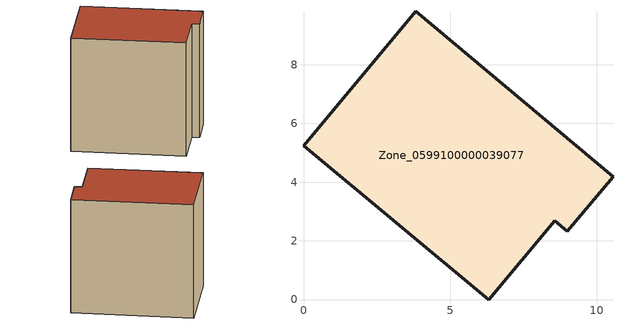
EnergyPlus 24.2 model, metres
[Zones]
Zone_0599100000039077
 floor ground (C_G): 8.57,2.69 6.32,0 0,5.25 3.83,9.82 10.55,4.19 8.99,2.33 z0
 wall outside (C_F): 3.83,9.82 0,5.25 6.32,0 8.57,2.69 8.99,2.33 10.55,4.19 3.83,9.82 z0:8.65
 roof outside (C_R): 8.99,2.33 10.55,4.19 3.83,9.82 0,5.25 6.32,0 8.57,2.69 z8.65
[BUILDING]
Pand.0599100000039077: North Axis=0; Terrain=City; Loads Convergence Tolerance Value=0.04; Temperature Convergence Tolerance Value=0.4; Solar Distribution=FullExterior; Maximum Number of Warmup Days=25; Minimum Number of Warmup Days=1
[Site:Location]
Rotterdam.The.Hague.AP_ZH_NLD Design_Conditions: Latitude=51.96; Longitude=4.45; Time Zone=1; Elevation=-4.5
[SITE:GROUNDTEMPERATURE:BUILDINGSURFACE]
18, 18, 18, 18, 18, 18, 18, 18, 18, 18, 18, 18
[MATERIAL] Thermal Absorptance=0.9; Solar Absorptance=0.7; Visible Absorptance=0.7
Name | Roughness | Thickness | Conductivity | Density | Specific Heat
G.TI.1946-1964 | MediumSmooth | 0.15 | 1 | 540 | 1210
F.TI.1946-1964 | Rough | 0.3 | 0.857143 | 1920 | 840
R.TI.1946-1964 | MediumRough | 0.2 | 0.277778 | 1500 | 1000
[CONSTRUCTION]
C_G: G.TI.1946-1964
C_F: F.TI.1946-1964
C_R: R.TI.1946-1964
[ZONE]
Zone_0599100000039077: Type=1; Multiplier=1; Ceiling Height=Autocalculate; Volume=Autocalculate; Floor Area=autocalculate; Part of Total Floor Area=Yes
[ZONEINFILTRATION:DESIGNFLOWRATE]
Infil_Zone_0599100000039077: Zone or ZoneList or Space or SpaceList=Zone_0599100000039077; Schedule=AlwaysOn; Design Flow Rate Calculation Method=Flow/Area; Flow Rate per Floor Area=0.003; Constant Term Coefficient=1; Temperature Term Coefficient=0; Velocity Term Coefficient=0; Velocity Squared Term Coefficient=0
[HVACTEMPLATE:ZONE:IDEALLOADSAIRSYSTEM]
Zone_0599100000039077: Maximum Heating Supply Air Temperature=50; Minimum Cooling Supply Air Temperature=13; Maximum Heating Supply Air Humidity Ratio=0.0156; Minimum Cooling Supply Air Humidity Ratio=0.0077; Heating Limit=NoLimit; Cooling Limit=NoLimit; Dehumidification Control Type=ConstantSensibleHeatRatio; Cooling Sensible Heat Ratio=0.7; Dehumidification Setpoint=60; Humidification Control Type=None; Humidification Setpoint=30; Outdoor Air Method=None; Outdoor Air Flow Rate per Person=0.00944; Outdoor Air Flow Rate per Zone Floor Area=0; Outdoor Air Flow Rate per Zone=0; Demand Controlled Ventilation Type=None; Outdoor Air Economizer Type=NoEconomizer; Heat Recovery Type=None; Sensible Heat Recovery Effectiveness=0.7; Latent Heat Recovery Effectiveness=0.65
[ZONECONTROL:THERMOSTAT]
ThermostatControl_Zone_0599100000039077: Zone or ZoneList=Zone_0599100000039077; Control Type Schedule=DualSetpointControlType; Control 1=Thermostat_Zone_0599100000039077; Temperature Difference Between Cutout And Setpoint=0
[THERMOSTATSETPOINT:DUALSETPOINT]
Thermostat_Zone_0599100000039077: Heating Setpoint Temperature Schedule=HeatingSetpoint_Zone_0599100000039077; Cooling Setpoint Temperature Schedule=CoolingSetpoint_Zone_0599100000039077
[SCHEDULE:COMPACT]
HeatingSetpoint_Zone_0599100000039077: Through: 12/31, For: AllDays, Until: 24:00, 21
CoolingSetpoint_Zone_0599100000039077: Through: 12/31, For: AllDays, Until: 24:00, 24
DualSetpointControlType: Through: 12/31, For: AllDays, Until: 24:00, 4
AlwaysOn: Through: 12/31, For: AllDays, Until: 24:00, 1
